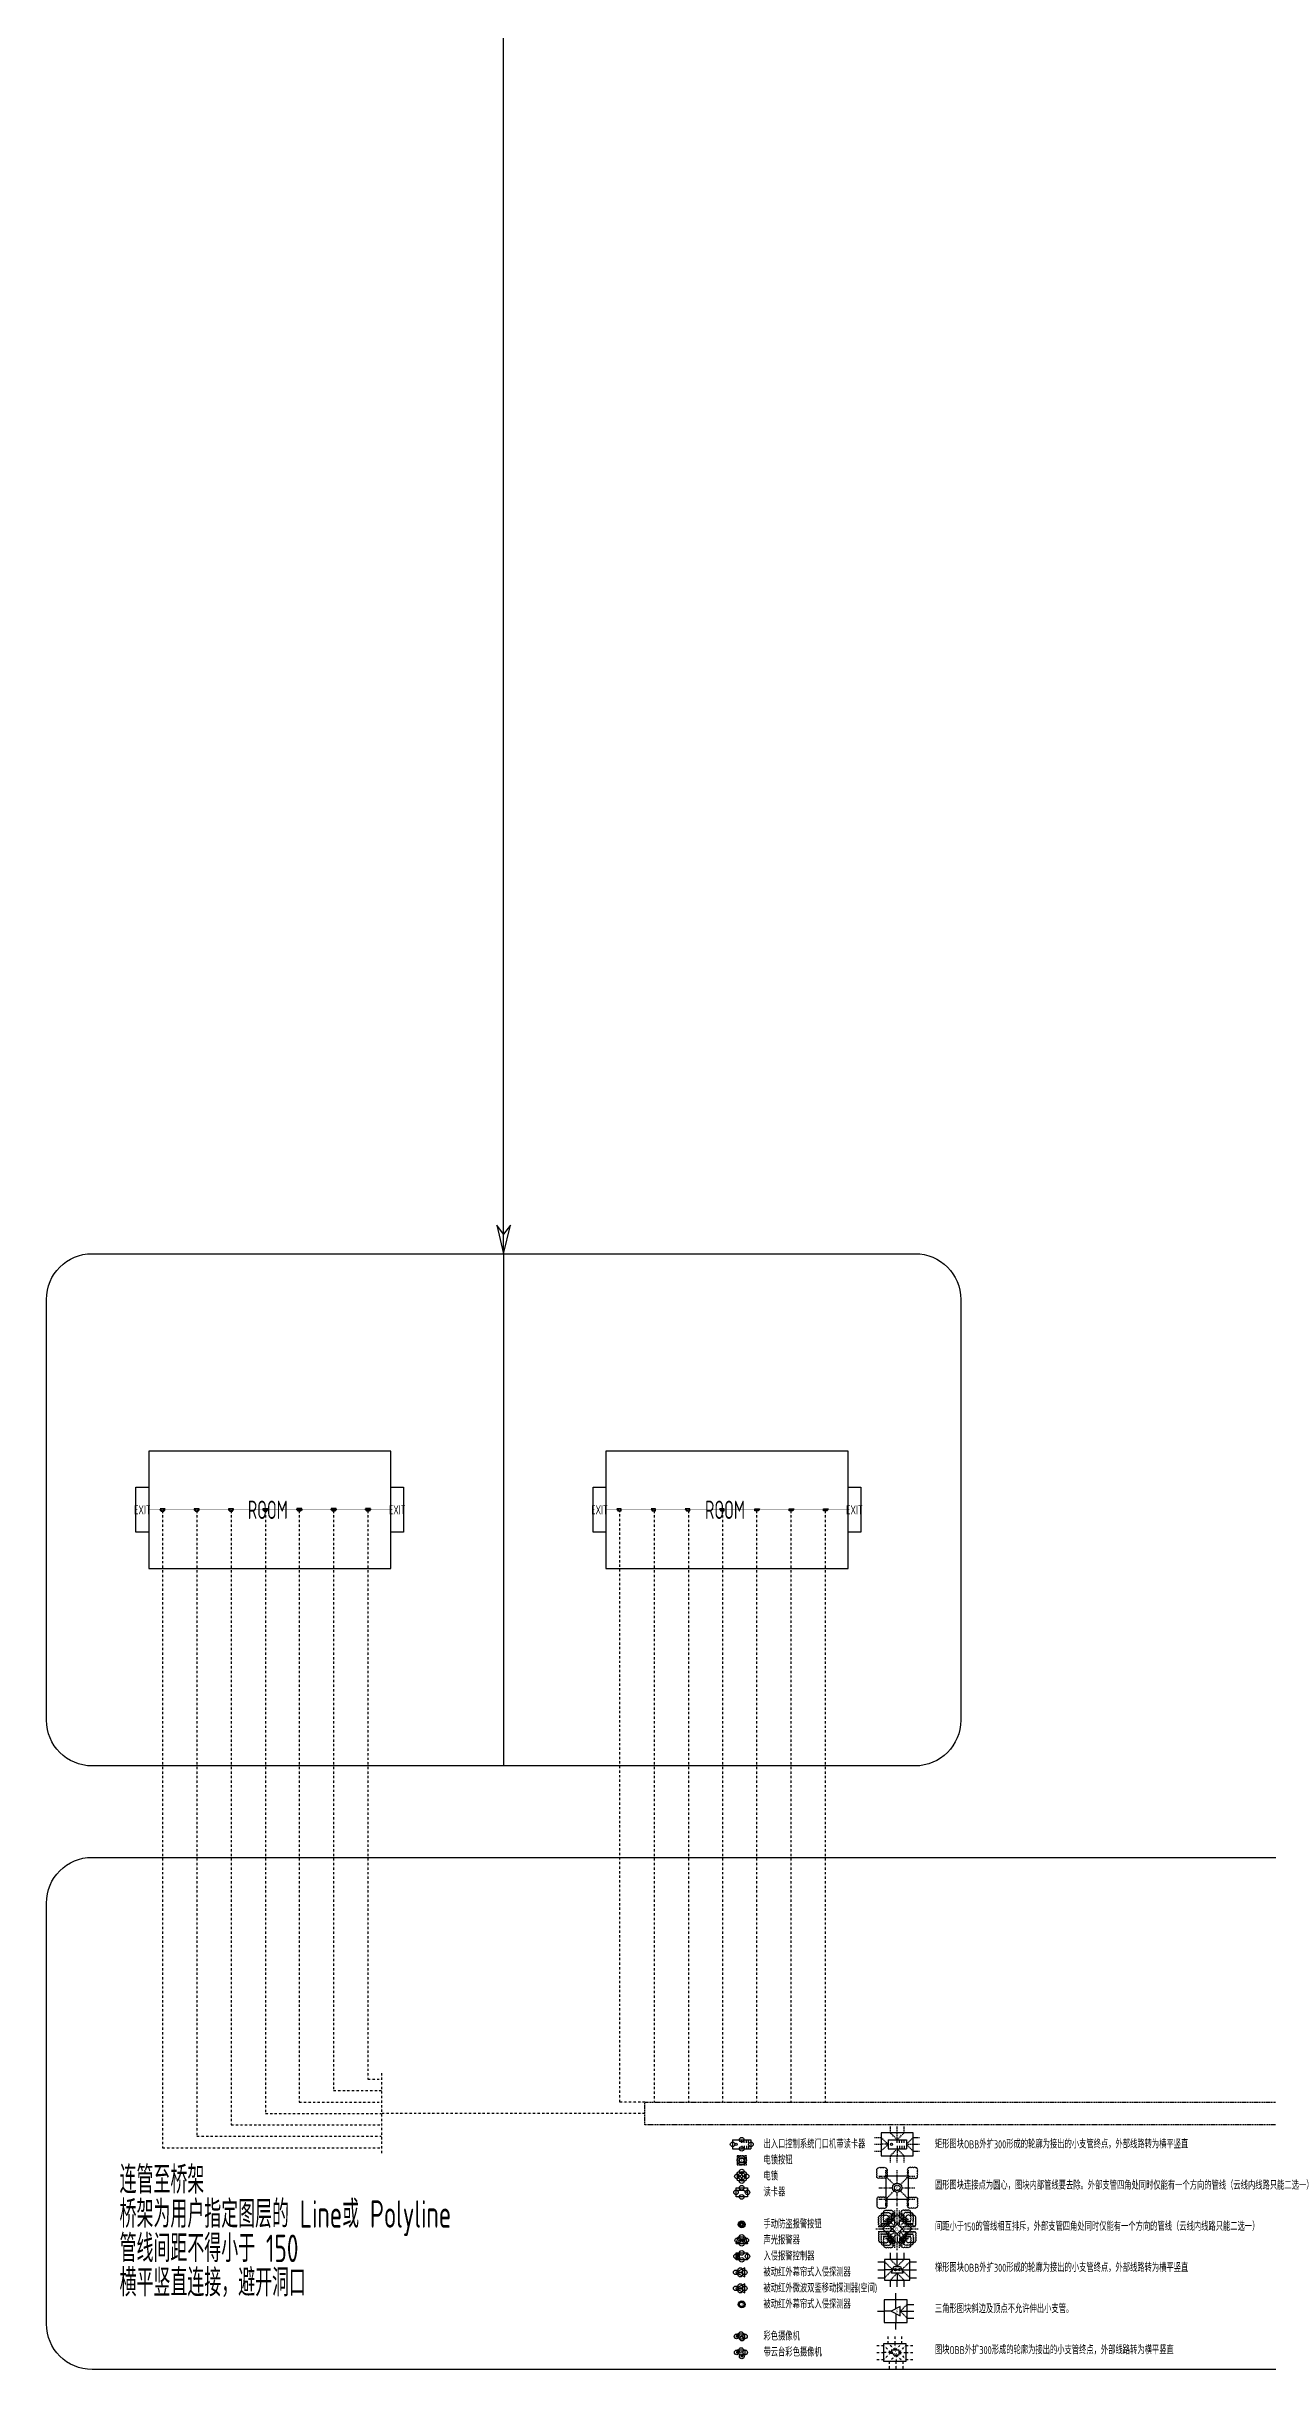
# Model space of a CAD drawing. Header units: millimetres. Extents: x -716506 to 4754388, y -184455 to 3397362.
# Drawn here: x 1524644 to 1791742, y 1534535 to 2042535 of the extents above; entities that cross this region are included whole.
import ezdxf
from ezdxf.enums import TextEntityAlignment as Align

# ---------------------------------------------------------------- set-up
doc = ezdxf.new("R2010")
doc.units = ezdxf.units.MM
doc.header["$LTSCALE"] = 1000
doc.header["$MEASUREMENT"] = 0
for name, pattern in [('DASHDOT', [1, 0.5, -0.25, 0, -0.25]), ('HIDDEN', [0.375, 0.25, -0.125]), ('HIDDEN2', [0.1875, 0.125, -0.0625])]:
    doc.linetypes.add(name, pattern=pattern)
for name, color, linetype in [('AI-中心线', 132, 'HIDDEN'), ('E-ACS-DEVC', 3, 'Continuous'), ('E-ACS-WIRE', 4, 'HIDDEN'), ('E-IAS-DEVC', 3, 'Continuous'), ('E-IAS-WIRE', 4, 'HIDDEN2'), ('E-TELE-CMTBS', 3, 'HIDDEN'), ('E-UNIV-DIAG', 2, 'Continuous'), ('E-UNIV-EL', 140, 'Continuous'), ('E-UNIV-NOTE', 6, 'Continuous'), ('E-VSCS-DEVC', 3, 'Continuous'), ('E-VSCS-WIRE', 4, 'DASHDOT'), ('房间框线', 30, 'Continuous'), ('门窗框线', 114, 'Continuous')]:
    doc.layers.add(name, color=color, linetype=linetype)
doc.styles.add('TH-STYLE3', font='tssdeng.shx', dxfattribs={"width": 0.65, "bigfont": 'tssdchn.shx'})

# ---------------------------------------------------------------- blocks, each defined once
blk = doc.blocks.new('E-BACS01')
for p, q in [((-4, 2), (-4, -2)), ((-4, 2), (4, 2)), ((4, 2), (4, -2)), ((-4, -2), (4, -2))]:
    blk.add_line(p, q)
at = {"layer": 'E-UNIV-EL'}
for p, q in [((0, 1), (0, 2)), ((0, 0.7), (0, 2)), ((1, 0.7), (1, 2)), ((2, 0.7), (2, 2)), ((3, 0.7), (3, 2)), ((0, -0.7), (0, -2)), ((0, -1), (0, -2)), ((1, -0.7), (1, -2)), ((2, -0.7), (2, -2)), ((3, -0.7), (3, -2))]:
    blk.add_line(p, q, dxfattribs=at)
blk.add_circle((-2.5, 0), 0.5, dxfattribs=at)
blk = doc.blocks.new('E-BIAS200')
blk.add_circle((0, 0), 1.5)
at = {"layer": 'E-UNIV-EL'}
blk.add_circle((0, 0), 0.5, dxfattribs=at)
blk = doc.blocks.new('E-BVSCS110')
blk.add_lwpolyline([(-1.3, -0.4), (-2.2, -0.4), (-2.2, 0.4), (-1.7, 0.4)])
blk.add_lwpolyline([(1.5, 1), (-2, 1), (-1, -1), (1.5, -1)], close=True)
at = {"layer": 'E-UNIV-EL', "const_width": 0.2}
for points in [[(-0.1, 0.4, 1), (0.1, 0.4, 1)], [(-0.5, -0.4, 1), (-0.3, -0.4, 1)], [(0.3, -0.4, 1), (0.5, -0.4, 1)]]:
    blk.add_lwpolyline(points, format="xyb", close=True, dxfattribs=at)
blk = doc.blocks.new('E-BVSCS210')
blk.add_line((-2.7, 1.3), (2.8, 1.3))
blk.add_arc((0, 1), 2.76, 175.0209, 4.9791)
blk = doc.blocks.new('E-BVSCS200')
blk.add_lwpolyline([(1.8, -1.2), (1.8, 1.2), (-3.2, 1.2), (-2, -1.2)], close=True)
blk = doc.blocks.new('E-BACS51')
blk.add_circle((0, 0), 2)
at = {"layer": 'E-UNIV-EL'}
blk.add_circle((0, 0), 1.25, dxfattribs=at)
at = {"layer": 'E-UNIV-EL', "style": 'TH-STYLE3', "width": 0.7}
blk.add_attdef('F', text='', height=1.3, dxfattribs=at).set_placement((0, 0), align=Align.MIDDLE)
blk = doc.blocks.new('E-BACS41')
blk.add_lwpolyline([(-2.5, 2), (2.5, 2), (2.5, -2), (-2.5, -2)], close=True)
at = {"layer": 'E-UNIV-EL'}
for p, q in [((-2.5, 1), (0.8, 1)), ((0.8, 1), (2.5, 0))]:
    blk.add_line(p, q, dxfattribs=at)
blk = doc.blocks.new('E-BACS21')
blk.add_lwpolyline([(0, -2.1), (-2.1, 0), (0, 2.1), (2.1, 0)], close=True)
at = {"layer": 'E-UNIV-EL', "style": 'TH-STYLE3', "width": 0.7}
blk.add_attdef('F', text='', height=1.3, dxfattribs=at).set_placement((0, 0), align=Align.MIDDLE)
blk = doc.blocks.new('E-BIAS020')
blk.add_lwpolyline([(-2.5, -1.5), (-1.5, 1.5), (1.5, 1.5), (2.5, -1.5)], close=True)
at = {"layer": 'E-UNIV-EL'}
for p, q in [((-1.1, 0.4), (-0.4, -0.4)), ((-0.4, 0.4), (-1.1, -0.4)), ((0.2, 0.2), (0.2, -0.2)), ((0.2, 0.2), (0.6, 0.2)), ((1.2, 0.5), (0.6, 0.2)), ((0.6, 0.2), (0.6, -0.2)), ((1.2, 0.5), (1.2, -0.5)), ((0.6, -0.2), (0.2, -0.2)), ((1.2, -0.5), (0.6, -0.2))]:
    blk.add_line(p, q, dxfattribs=at)
blk.add_circle((-0.8, 0), 0.5, dxfattribs=at)
blk = doc.blocks.new('E-BIAS010')
blk.add_lwpolyline([(-2.5, -1.5), (-2.5, 1.5), (2.5, 1.5), (2.5, -1.5)], close=True)
at = {"layer": 'E-UNIV-EL'}
for p, q in [((-2, 1), (-1, 1)), ((-2, -1), (-2, 1)), ((-1, -1), (-1, 1)), ((-2, -1), (-1, -1))]:
    blk.add_line(p, q, dxfattribs=at)
blk = doc.blocks.new('E-BIAS111')
blk.add_circle((0, 0), 1.5)
at = {"layer": 'E-UNIV-EL', "style": 'TH-STYLE3', "width": 0.6}
blk.add_attdef('F', text='', height=1.3, dxfattribs=at).set_placement((0, 0), align=Align.MIDDLE)
blk = doc.blocks.new('E-BIAS110')
blk.add_lwpolyline([(1.3, -2), (1.3, 2), (-2.7, 0)], close=True)
at = {"layer": 'E-UNIV-EL', "style": 'TH-STYLE3', "width": 0.5}
blk.add_attdef('F', text='', height=1.3, dxfattribs=at).set_placement((0, 0), align=Align.MIDDLE)
blk = doc.blocks.new('E-BIAS120')
blk.add_lwpolyline([(1.3, -2), (1.3, 2), (-2.7, 0)], close=True)
at = {"layer": 'E-UNIV-EL', "style": 'TH-STYLE3', "width": 0.5}
blk.add_attdef('F', text='', height=1.3, dxfattribs=at).set_placement((0, 0), align=Align.MIDDLE)
blk = doc.blocks.new('E-BVSCS111')
blk.add_lwpolyline([(-1.3, -0.4), (-2.2, -0.4), (-2.2, 0.4), (-1.7, 0.4)])
for points in [[(1.5, 1), (-2, 1), (-1, -1), (1.5, -1)], [(-0.4, -1.8), (0.4, -1.8), (0, -1)]]:
    blk.add_lwpolyline(points, close=True)
at = {"layer": 'E-UNIV-EL', "const_width": 0.2}
for points in [[(-0.1, 0.4, 1), (0.1, 0.4, 1)], [(-0.5, -0.4, 1), (-0.3, -0.4, 1)], [(0.3, -0.4, 1), (0.5, -0.4, 1)]]:
    blk.add_lwpolyline(points, format="xyb", close=True, dxfattribs=at)

msp = doc.modelspace()

# ---------------------------------------------------------------- linework, layer by layer
at = {"layer": 'AI-中心线', "const_width": 50, "elevation": 0}
for points in [[(1547004.31, 1722534.52), (1599980.07, 1722534.52)], [(1647004.31, 1722534.52), (1699980.07, 1722534.52)]]:
    msp.add_lwpolyline(points, dxfattribs=at)
at = {"layer": 'E-ACS-WIRE'}
for points in [[(1705733.35, 1585284.52), (1707233.35, 1585284.52)], [(1708733.35, 1583784.52), (1707233.35, 1585284.52)], [(1709233.35, 1586284.52), (1709233.35, 1587784.52)], [(1710733.35, 1584784.52), (1709233.35, 1586284.52)], [(1710733.35, 1586284.52), (1710733.35, 1587784.52)], [(1710733.35, 1584784.52), (1710733.35, 1586284.52)], [(1710733.35, 1584784.52), (1712233.35, 1586284.52)], [(1712233.35, 1586284.52), (1712233.35, 1587784.52)], [(1712733.35, 1583784.52), (1714233.35, 1585284.52)], [(1714233.35, 1585284.52), (1715733.35, 1585284.52)], [(1705733.35, 1583784.52), (1707233.35, 1583784.52)], [(1705733.35, 1582284.52), (1707233.35, 1582284.52)], [(1708733.35, 1583784.52), (1707233.35, 1583784.52)], [(1708733.35, 1583784.52), (1707233.35, 1582284.52)], [(1710733.35, 1582784.52), (1709233.35, 1581284.52)], [(1709233.35, 1579784.52), (1709233.35, 1581284.52)], [(1710733.35, 1582784.52), (1710733.35, 1581284.52)], [(1710733.35, 1582784.52), (1712233.35, 1581284.52)], [(1710733.35, 1579784.52), (1710733.35, 1581284.52)], [(1712233.35, 1579784.52), (1712233.35, 1581284.52)], [(1712733.35, 1583784.52), (1714233.35, 1583784.52)], [(1712733.35, 1583784.52), (1714233.35, 1582284.52)], [(1714233.35, 1583784.52), (1715733.35, 1583784.52)], [(1714233.35, 1582284.52), (1715733.35, 1582284.52)], [(1706733.35, 1576784.52), (1708233.35, 1576784.52)], [(1708233.35, 1576784.52), (1708233.35, 1578284.52)], [(1708233.35, 1576784.52), (1710026.25, 1574991.63)], [(1710733.35, 1576784.52), (1710733.35, 1578284.52)], [(1710733.35, 1575284.52), (1710733.35, 1576784.52)], [(1711440.46, 1574991.63), (1713233.35, 1576784.52)], [(1713233.35, 1576784.52), (1713233.35, 1578284.52)], [(1713233.35, 1576784.52), (1714733.35, 1576784.52)], [(1706733.35, 1574284.52), (1708233.35, 1574284.52)], [(1706733.35, 1571784.52), (1708233.35, 1571784.52)], [(1708233.35, 1574284.52), (1709733.35, 1574284.52)], [(1708233.35, 1571784.52), (1710026.25, 1573577.42)], [(1708233.35, 1570284.52), (1708233.35, 1571784.52)], [(1710733.35, 1571784.52), (1710733.35, 1573284.52)], [(1710733.35, 1570284.52), (1710733.35, 1571784.52)], [(1710733.35, 1568466.5), (1710733.35, 1569966.5)], [(1711440.46, 1573577.42), (1713233.35, 1571784.52)], [(1711733.35, 1574284.52), (1713233.35, 1574284.52)], [(1713233.35, 1574284.52), (1714733.35, 1574284.52)], [(1713233.35, 1571784.52), (1714733.35, 1571784.52)], [(1713233.35, 1570284.52), (1713233.35, 1571784.52)], [(1706051.37, 1565284.52), (1707551.37, 1565284.52)], [(1706581.7, 1565814.85), (1708081.7, 1565814.85)], [(1706581.7, 1564754.19), (1708081.7, 1564754.19)], [(1707112.03, 1566345.18), (1708612.03, 1566345.18)], [(1709672.69, 1565284.52), (1707551.37, 1565284.52)], [(1707642.36, 1566875.51), (1709142.36, 1566875.51)], [(1710203.02, 1565814.85), (1708081.7, 1565814.85)], [(1710203.02, 1564754.19), (1708081.7, 1564754.19)], [(1708172.69, 1567405.84), (1709672.69, 1567405.84)], [(1708612.03, 1566345.18), (1708612.03, 1567845.18)], [(1709672.69, 1565284.52), (1708612.03, 1566345.18)], [(1709672.69, 1565284.52), (1708612.03, 1564223.86)], [(1709142.36, 1566875.51), (1709142.36, 1568375.51)], [(1710203.02, 1565814.85), (1709142.36, 1566875.51)], [(1710203.02, 1564754.19), (1709142.36, 1563693.53)], [(1709672.69, 1567405.84), (1709672.69, 1568905.84)], [(1710733.35, 1566345.18), (1709672.69, 1567405.84)], [(1710203.02, 1567936.17), (1710203.02, 1569436.17)], [(1710203.02, 1565814.85), (1710203.02, 1567936.17)], [(1710203.02, 1564754.19), (1710203.02, 1562632.87)], [(1710733.35, 1566345.18), (1710733.35, 1568466.5)], [(1710733.35, 1566345.18), (1711794.01, 1567405.84)], [(1711263.68, 1567936.17), (1711263.68, 1569436.17)], [(1711263.68, 1565814.85), (1711263.68, 1567936.17)], [(1711263.68, 1565814.85), (1712324.34, 1566875.51)], [(1711263.68, 1565814.85), (1713385, 1565814.85)], [(1711263.68, 1564754.19), (1713385, 1564754.19)], [(1711263.68, 1564754.19), (1712324.34, 1563693.53)], [(1711263.68, 1564754.19), (1711263.68, 1562632.87)], [(1711794.01, 1567405.84), (1711794.01, 1568905.84)], [(1711794.01, 1567405.84), (1713294.01, 1567405.84)], [(1711794.01, 1565284.52), (1712854.67, 1566345.18)], [(1711794.01, 1565284.52), (1712854.67, 1564223.86)], [(1711794.01, 1565284.52), (1713915.33, 1565284.52)], [(1712324.34, 1566875.51), (1712324.34, 1568375.51)], [(1712324.34, 1566875.51), (1713824.34, 1566875.51)], [(1712854.67, 1566345.18), (1712854.67, 1567845.18)], [(1712854.67, 1566345.18), (1714354.67, 1566345.18)], [(1713385, 1565814.85), (1714885, 1565814.85)], [(1713385, 1564754.19), (1714885, 1564754.19)], [(1713915.33, 1565284.52), (1715415.33, 1565284.52)], [(1707112.03, 1564223.86), (1708612.03, 1564223.86)], [(1707642.36, 1563693.53), (1709142.36, 1563693.53)], [(1708172.69, 1563163.2), (1709672.69, 1563163.2)], [(1708612.03, 1562723.86), (1708612.03, 1564223.86)], [(1709142.36, 1562193.53), (1709142.36, 1563693.53)], [(1710733.35, 1564223.86), (1709672.69, 1563163.2)], [(1709672.69, 1561663.2), (1709672.69, 1563163.2)], [(1710203.02, 1561132.87), (1710203.02, 1562632.87)], [(1710733.35, 1564223.86), (1711794.01, 1563163.2)], [(1710733.35, 1564223.86), (1710733.35, 1562102.54)], [(1710733.35, 1560602.54), (1710733.35, 1562102.54)], [(1711263.68, 1561132.87), (1711263.68, 1562632.87)], [(1711794.01, 1563163.2), (1713294.01, 1563163.2)], [(1711794.01, 1561663.2), (1711794.01, 1563163.2)], [(1712324.34, 1563693.53), (1713824.34, 1563693.53)], [(1712324.34, 1562193.53), (1712324.34, 1563693.53)], [(1712854.67, 1564223.86), (1714354.67, 1564223.86)], [(1712854.67, 1562723.86), (1712854.67, 1564223.86)]]:
    msp.add_lwpolyline(points, dxfattribs=at)
msp.add_lwpolyline([(1675733.35, 1579284.52), (1677733.35, 1579284.52), (1677733.35, 1581284.52), (1675733.35, 1581284.52)], close=True, dxfattribs=at)
at = {"layer": 'E-IAS-WIRE'}
for points in [[(1709233.35, 1558597.02), (1709233.35, 1560097.02)], [(1710733.35, 1558597.02), (1710733.35, 1560097.02)], [(1712233.35, 1558597.02), (1712233.35, 1560097.02)], [(1706483.35, 1558097.02), (1707983.35, 1558097.02)], [(1706483.35, 1556347.02), (1707983.35, 1556347.02)], [(1706483.35, 1554597.02), (1707983.35, 1554597.02)], [(1709733.35, 1556347.02), (1707983.35, 1558097.02)], [(1709733.35, 1556347.02), (1707983.35, 1556347.02)], [(1709733.35, 1556347.02), (1707983.35, 1554597.02)], [(1710733.35, 1557097.02), (1709233.35, 1558597.02)], [(1710733.35, 1555597.02), (1709233.35, 1554097.02)], [(1710733.35, 1557097.02), (1710733.35, 1558597.02)], [(1710733.35, 1557097.02), (1712233.35, 1558597.02)], [(1710733.35, 1555597.02), (1712233.35, 1554097.02)], [(1710733.35, 1555597.02), (1710733.35, 1554097.02)], [(1711733.35, 1556347.02), (1713483.35, 1558097.02)], [(1711733.35, 1556347.02), (1713483.35, 1554597.02)], [(1711733.35, 1556347.02), (1713483.35, 1556347.02)], [(1713483.35, 1558097.02), (1714983.35, 1558097.02)], [(1713483.35, 1556347.02), (1714983.35, 1556347.02)], [(1713483.35, 1554597.02), (1714983.35, 1554597.02)], [(1709233.35, 1552597.02), (1709233.35, 1554097.02)], [(1710400.02, 1549784.52), (1710400.02, 1551284.52)], [(1710400.02, 1547784.52), (1710400.02, 1549784.52)], [(1710733.35, 1552597.02), (1710733.35, 1554097.02)], [(1712233.35, 1552597.02), (1712233.35, 1554097.02)], [(1706400.02, 1547284.52), (1707900.02, 1547284.52)], [(1709400.02, 1547284.52), (1707900.02, 1547284.52)], [(1710400.02, 1546784.52), (1710400.02, 1544784.52)], [(1710400.02, 1543284.52), (1710400.02, 1544784.52)], [(1711400.02, 1547284.52), (1712900.02, 1548784.52)], [(1711400.02, 1547284.52), (1712900.02, 1545784.52)], [(1711400.02, 1547284.52), (1712900.02, 1547284.52)], [(1712900.02, 1548784.52), (1714400.02, 1548784.52)], [(1712900.02, 1547284.52), (1714400.02, 1547284.52)], [(1712900.02, 1545784.52), (1714400.02, 1545784.52)]]:
    msp.add_lwpolyline(points, dxfattribs=at)
at = {"layer": 'E-TELE-CMTBS', "elevation": 0}
msp.add_lwpolyline([(2562144.22, 1588034.52), (1655554.31, 1588034.52), (1655554.31, 1593034.52), (2562144.22, 1593034.52), (2562144.22, 1588034.52)], dxfattribs=at)
at = {"layer": 'E-UNIV-DIAG', "elevation": 0}
for points in [[(1624644.22, 1778534.52), (1624644.22, 2062526.27)], [(1624644.22, 1778534.52), (1626144.22, 1784810.77), (1624644.22, 1782810.77), (1623144.22, 1784810.77), (1624644.22, 1778534.52)], [(1624644.22, 1778534.52), (1624644.22, 1666534.52)]]:
    msp.add_lwpolyline(points, dxfattribs=at)
for points in [[(1714644.22, 1666534.52), (1534644.22, 1666534.52, -0.414213562), (1524644.22, 1676534.52), (1524644.22, 1768534.52, -0.414213562), (1534644.22, 1778534.52), (1714644.22, 1778534.52, -0.414213562), (1724644.22, 1768534.52), (1724644.22, 1676534.52, -0.414213562)], [(2532144.22, 1534534.52), (1534644.22, 1534534.52, -0.414213562), (1524644.22, 1544534.52), (1524644.22, 1636534.52, -0.414213562), (1534644.22, 1646534.52), (2532144.22, 1646534.52, -0.414213562), (2542144.22, 1636534.52), (2542144.22, 1544534.52, -0.414213562)]]:
    msp.add_lwpolyline(points, format="xyb", close=True, dxfattribs=at)
at = {"layer": 'E-UNIV-NOTE'}
for points in [[(1714233.35, 1586284.52), (1707233.35, 1586284.52), (1707233.35, 1581284.52), (1714233.35, 1581284.52)], [(1708233.35, 1571784.52), (1713233.35, 1571784.52), (1713233.35, 1576784.52), (1708233.35, 1576784.52)], [(1710733.35, 1568466.5), (1713915.33, 1565284.52), (1710733.35, 1562102.54), (1707551.37, 1565284.52)], [(1707983.35, 1554097.02), (1713483.35, 1554097.02), (1713483.35, 1558597.02), (1707983.35, 1558597.02)], [(1712900.02, 1549784.52), (1707900.02, 1549784.52), (1707900.02, 1544784.52), (1712900.02, 1544784.52)], [(1712656.96, 1536256.74), (1707806.96, 1536256.74), (1707806.96, 1540256.74), (1712656.96, 1540256.74)]]:
    msp.add_lwpolyline(points, close=True, dxfattribs=at)
for points in [[(1708409.49, 1576460.21, -0.52056705), (1707909.49, 1576460.21, -0.52056705), (1707409.49, 1576460.21, -0.52056705), (1706909.49, 1576460.21, -0.52056705), (1706409.49, 1576460.21, -0.52056705), (1706380.05, 1576930.77, -0.52056705), (1706380.05, 1577430.77, -0.52056705), (1706380.05, 1577930.77, -0.52056705), (1706380.05, 1578430.77, -0.52056705), (1706657.98, 1578652.85, -0.52056705), (1707157.98, 1578652.85, -0.52056705), (1707657.98, 1578652.85, -0.52056705), (1708157.98, 1578652.85, -0.52056705), (1708409.49, 1578404.36, -0.52056705), (1708409.49, 1577904.36, -0.52056705), (1708409.49, 1577404.36, -0.52056705), (1708409.49, 1576904.36, -0.52056705)], [(1713057.22, 1576460.21, 0.52056705), (1713557.22, 1576460.21, 0.52056705), (1714057.22, 1576460.21, 0.52056705), (1714557.22, 1576460.21, 0.52056705), (1715057.22, 1576460.21, 0.52056705), (1715086.65, 1576930.77, 0.52056705), (1715086.65, 1577430.77, 0.52056705), (1715086.65, 1577930.77, 0.52056705), (1715086.65, 1578430.77, 0.52056705), (1714808.73, 1578652.85, 0.52056705), (1714308.73, 1578652.85, 0.52056705), (1713808.73, 1578652.85, 0.52056705), (1713308.73, 1578652.85, 0.52056705), (1713057.22, 1578404.36, 0.52056705), (1713057.22, 1577904.36, 0.52056705), (1713057.22, 1577404.36, 0.52056705), (1713057.22, 1576904.36, 0.52056705)], [(1708409.49, 1572108.83, 0.52056705), (1707909.49, 1572108.83, 0.52056705), (1707409.49, 1572108.83, 0.52056705), (1706909.49, 1572108.83, 0.52056705), (1706409.49, 1572108.83, 0.52056705), (1706380.05, 1571638.27, 0.52056705), (1706380.05, 1571138.27, 0.52056705), (1706380.05, 1570638.27, 0.52056705), (1706380.05, 1570138.27, 0.52056705), (1706657.98, 1569916.2, 0.52056705), (1707157.98, 1569916.2, 0.52056705), (1707657.98, 1569916.2, 0.52056705), (1708157.98, 1569916.2, 0.52056705), (1708409.49, 1570164.68, 0.52056705), (1708409.49, 1570664.68, 0.52056705), (1708409.49, 1571164.68, 0.52056705), (1708409.49, 1571664.68, 0.52056705)], [(1713057.22, 1572108.83, -0.52056705), (1713557.22, 1572108.83, -0.52056705), (1714057.22, 1572108.83, -0.52056705), (1714557.22, 1572108.83, -0.52056705), (1715057.22, 1572108.83, -0.52056705), (1715086.65, 1571638.27, -0.52056705), (1715086.65, 1571138.27, -0.52056705), (1715086.65, 1570638.27, -0.52056705), (1715086.65, 1570138.27, -0.52056705), (1714808.73, 1569916.2, -0.52056705), (1714308.73, 1569916.2, -0.52056705), (1713808.73, 1569916.2, -0.52056705), (1713308.73, 1569916.2, -0.52056705), (1713057.22, 1570164.68, -0.52056705), (1713057.22, 1570664.68, -0.52056705), (1713057.22, 1571164.68, -0.52056705), (1713057.22, 1571664.68, -0.52056705)], [(1708788.17, 1566020.87, -0.52056705), (1708288.17, 1566020.87, -0.52056705), (1707788.17, 1566020.87, -0.52056705), (1707288.17, 1566020.87, -0.52056705), (1706788.17, 1566020.87, -0.52056705), (1706758.73, 1566491.43, -0.52056705), (1706758.73, 1566991.43, -0.52056705), (1706758.73, 1567491.43, -0.52056705), (1706758.73, 1567991.43, -0.52056705), (1707036.65, 1568213.51, -0.52056705), (1707536.65, 1568213.51, -0.52056705), (1708036.65, 1568213.51, -0.52056705), (1708536.65, 1568213.51, -0.52056705), (1708788.17, 1567965.02, -0.52056705), (1708788.17, 1567465.02, -0.52056705), (1708788.17, 1566965.02, -0.52056705), (1708788.17, 1566465.02, -0.52056705)], [(1708788.17, 1564548.17, 0.52056705), (1708288.17, 1564548.17, 0.52056705), (1707788.17, 1564548.17, 0.52056705), (1707288.17, 1564548.17, 0.52056705), (1706788.17, 1564548.17, 0.52056705), (1706758.73, 1564077.61, 0.52056705), (1706758.73, 1563577.61, 0.52056705), (1706758.73, 1563077.61, 0.52056705), (1706758.73, 1562577.61, 0.52056705), (1707036.65, 1562355.54, 0.52056705), (1707536.65, 1562355.54, 0.52056705), (1708036.65, 1562355.54, 0.52056705), (1708536.65, 1562355.54, 0.52056705), (1708788.17, 1562604.02, 0.52056705), (1708788.17, 1563104.02, 0.52056705), (1708788.17, 1563604.02, 0.52056705), (1708788.17, 1564104.02, 0.52056705)], [(1709318.5, 1566551.2, -0.52056705), (1708818.5, 1566551.2, -0.52056705), (1708318.5, 1566551.2, -0.52056705), (1707818.5, 1566551.2, -0.52056705), (1707318.5, 1566551.2, -0.52056705), (1707289.06, 1567021.76, -0.52056705), (1707289.06, 1567521.76, -0.52056705), (1707289.06, 1568021.76, -0.52056705), (1707289.06, 1568521.76, -0.52056705), (1707566.98, 1568743.84, -0.52056705), (1708066.98, 1568743.84, -0.52056705), (1708566.98, 1568743.84, -0.52056705), (1709066.98, 1568743.84, -0.52056705), (1709318.5, 1568495.35, -0.52056705), (1709318.5, 1567995.35, -0.52056705), (1709318.5, 1567495.35, -0.52056705), (1709318.5, 1566995.35, -0.52056705)], [(1709848.83, 1567081.53, -0.52056705), (1709348.83, 1567081.53, -0.52056705), (1708848.83, 1567081.53, -0.52056705), (1708348.83, 1567081.53, -0.52056705), (1707848.83, 1567081.53, -0.52056705), (1707819.39, 1567552.09, -0.52056705), (1707819.39, 1568052.09, -0.52056705), (1707819.39, 1568552.09, -0.52056705), (1707819.39, 1569052.09, -0.52056705), (1708097.31, 1569274.17, -0.52056705), (1708597.31, 1569274.17, -0.52056705), (1709097.31, 1569274.17, -0.52056705), (1709597.31, 1569274.17, -0.52056705), (1709848.83, 1569025.68, -0.52056705), (1709848.83, 1568525.68, -0.52056705), (1709848.83, 1568025.68, -0.52056705), (1709848.83, 1567525.68, -0.52056705)], [(1711617.88, 1567081.53, 0.52056705), (1712117.88, 1567081.53, 0.52056705), (1712617.88, 1567081.53, 0.52056705), (1713117.88, 1567081.53, 0.52056705), (1713617.88, 1567081.53, 0.52056705), (1713647.31, 1567552.09, 0.52056705), (1713647.31, 1568052.09, 0.52056705), (1713647.31, 1568552.09, 0.52056705), (1713647.31, 1569052.09, 0.52056705), (1713369.39, 1569274.17, 0.52056705), (1712869.39, 1569274.17, 0.52056705), (1712369.39, 1569274.17, 0.52056705), (1711869.39, 1569274.17, 0.52056705), (1711617.88, 1569025.68, 0.52056705), (1711617.88, 1568525.68, 0.52056705), (1711617.88, 1568025.68, 0.52056705), (1711617.88, 1567525.68, 0.52056705)], [(1712148.21, 1566551.2, 0.52056705), (1712648.21, 1566551.2, 0.52056705), (1713148.21, 1566551.2, 0.52056705), (1713648.21, 1566551.2, 0.52056705), (1714148.21, 1566551.2, 0.52056705), (1714177.64, 1567021.76, 0.52056705), (1714177.64, 1567521.76, 0.52056705), (1714177.64, 1568021.76, 0.52056705), (1714177.64, 1568521.76, 0.52056705), (1713899.72, 1568743.84, 0.52056705), (1713399.72, 1568743.84, 0.52056705), (1712899.72, 1568743.84, 0.52056705), (1712399.72, 1568743.84, 0.52056705), (1712148.21, 1568495.35, 0.52056705), (1712148.21, 1567995.35, 0.52056705), (1712148.21, 1567495.35, 0.52056705), (1712148.21, 1566995.35, 0.52056705)], [(1712678.54, 1566020.87, 0.52056705), (1713178.54, 1566020.87, 0.52056705), (1713678.54, 1566020.87, 0.52056705), (1714178.54, 1566020.87, 0.52056705), (1714678.54, 1566020.87, 0.52056705), (1714707.97, 1566491.43, 0.52056705), (1714707.97, 1566991.43, 0.52056705), (1714707.97, 1567491.43, 0.52056705), (1714707.97, 1567991.43, 0.52056705), (1714430.05, 1568213.51, 0.52056705), (1713930.05, 1568213.51, 0.52056705), (1713430.05, 1568213.51, 0.52056705), (1712930.05, 1568213.51, 0.52056705), (1712678.54, 1567965.02, 0.52056705), (1712678.54, 1567465.02, 0.52056705), (1712678.54, 1566965.02, 0.52056705), (1712678.54, 1566465.02, 0.52056705)], [(1712678.54, 1564548.17, -0.52056705), (1713178.54, 1564548.17, -0.52056705), (1713678.54, 1564548.17, -0.52056705), (1714178.54, 1564548.17, -0.52056705), (1714678.54, 1564548.17, -0.52056705), (1714707.97, 1564077.61, -0.52056705), (1714707.97, 1563577.61, -0.52056705), (1714707.97, 1563077.61, -0.52056705), (1714707.97, 1562577.61, -0.52056705), (1714430.05, 1562355.54, -0.52056705), (1713930.05, 1562355.54, -0.52056705), (1713430.05, 1562355.54, -0.52056705), (1712930.05, 1562355.54, -0.52056705), (1712678.54, 1562604.02, -0.52056705), (1712678.54, 1563104.02, -0.52056705), (1712678.54, 1563604.02, -0.52056705), (1712678.54, 1564104.02, -0.52056705)], [(1709318.5, 1564017.84, 0.52056705), (1708818.5, 1564017.84, 0.52056705), (1708318.5, 1564017.84, 0.52056705), (1707818.5, 1564017.84, 0.52056705), (1707318.5, 1564017.84, 0.52056705), (1707289.06, 1563547.28, 0.52056705), (1707289.06, 1563047.28, 0.52056705), (1707289.06, 1562547.28, 0.52056705), (1707289.06, 1562047.28, 0.52056705), (1707566.98, 1561825.21, 0.52056705), (1708066.98, 1561825.21, 0.52056705), (1708566.98, 1561825.21, 0.52056705), (1709066.98, 1561825.21, 0.52056705), (1709318.5, 1562073.69, 0.52056705), (1709318.5, 1562573.69, 0.52056705), (1709318.5, 1563073.69, 0.52056705), (1709318.5, 1563573.69, 0.52056705)], [(1709848.83, 1563487.51, 0.52056705), (1709348.83, 1563487.51, 0.52056705), (1708848.83, 1563487.51, 0.52056705), (1708348.83, 1563487.51, 0.52056705), (1707848.83, 1563487.51, 0.52056705), (1707819.39, 1563016.95, 0.52056705), (1707819.39, 1562516.95, 0.52056705), (1707819.39, 1562016.95, 0.52056705), (1707819.39, 1561516.95, 0.52056705), (1708097.31, 1561294.88, 0.52056705), (1708597.31, 1561294.88, 0.52056705), (1709097.31, 1561294.88, 0.52056705), (1709597.31, 1561294.88, 0.52056705), (1709848.83, 1561543.36, 0.52056705), (1709848.83, 1562043.36, 0.52056705), (1709848.83, 1562543.36, 0.52056705), (1709848.83, 1563043.36, 0.52056705)], [(1711617.88, 1563487.51, -0.52056705), (1712117.88, 1563487.51, -0.52056705), (1712617.88, 1563487.51, -0.52056705), (1713117.88, 1563487.51, -0.52056705), (1713617.88, 1563487.51, -0.52056705), (1713647.31, 1563016.95, -0.52056705), (1713647.31, 1562516.95, -0.52056705), (1713647.31, 1562016.95, -0.52056705), (1713647.31, 1561516.95, -0.52056705), (1713369.39, 1561294.88, -0.52056705), (1712869.39, 1561294.88, -0.52056705), (1712369.39, 1561294.88, -0.52056705), (1711869.39, 1561294.88, -0.52056705), (1711617.88, 1561543.36, -0.52056705), (1711617.88, 1562043.36, -0.52056705), (1711617.88, 1562543.36, -0.52056705), (1711617.88, 1563043.36, -0.52056705)], [(1712148.21, 1564017.84, -0.52056705), (1712648.21, 1564017.84, -0.52056705), (1713148.21, 1564017.84, -0.52056705), (1713648.21, 1564017.84, -0.52056705), (1714148.21, 1564017.84, -0.52056705), (1714177.64, 1563547.28, -0.52056705), (1714177.64, 1563047.28, -0.52056705), (1714177.64, 1562547.28, -0.52056705), (1714177.64, 1562047.28, -0.52056705), (1713899.72, 1561825.21, -0.52056705), (1713399.72, 1561825.21, -0.52056705), (1712899.72, 1561825.21, -0.52056705), (1712399.72, 1561825.21, -0.52056705), (1712148.21, 1562073.69, -0.52056705), (1712148.21, 1562573.69, -0.52056705), (1712148.21, 1563073.69, -0.52056705), (1712148.21, 1563573.69, -0.52056705)]]:
    msp.add_lwpolyline(points, format="xyb", close=True, dxfattribs=at)
for centre in [(1676733.35, 1584784.52), (1674733.35, 1583784.52), (1676733.35, 1582784.52), (1676733.35, 1580284.52), (1678733.35, 1583784.52), (1675672.69, 1576784.52), (1676203.02, 1577314.85), (1676203.02, 1576254.19), (1676733.35, 1577845.18), (1676733.35, 1575723.86), (1677263.68, 1577314.85), (1677263.68, 1576254.19), (1677794.01, 1576784.52), (1675483.35, 1573284.52), (1676733.35, 1574284.52), (1676733.35, 1572284.52), (1677983.35, 1573284.52), (1676733.35, 1566284.52), (1675483.35, 1559284.52), (1675733.35, 1562784.52), (1676733.35, 1563534.52), (1676733.35, 1562034.52), (1676733.35, 1560034.52), (1677733.35, 1562784.52), (1677983.35, 1559284.52), (1675400.02, 1555784.52), (1676400.02, 1556284.52), (1676400.02, 1555284.52), (1676733.35, 1558534.52), (1677400.02, 1555784.52), (1675400.02, 1552284.52), (1676400.02, 1552784.52), (1676400.02, 1551784.52), (1677400.02, 1552284.52), (1676733.35, 1548784.52), (1675583.35, 1541784.52), (1676558.35, 1542284.52), (1676608.35, 1538784.52), (1676808.35, 1541284.52), (1677433.35, 1541784.52), (1675633.35, 1538284.52), (1676733.35, 1537384.52), (1677483.35, 1538284.52)]:
    msp.add_circle(centre, 500, dxfattribs=at)
at = {"layer": 'E-VSCS-WIRE', "elevation": 0}
for points in [[(1550054.31, 1722334.52), (1550054.31, 1583034.52), (1597954.31, 1583034.52)], [(1557554.31, 1722334.52), (1557554.31, 1585534.52), (1597954.31, 1585534.52)], [(1565054.31, 1722334.52), (1565054.31, 1588034.52), (1597954.31, 1588034.52)], [(1572554.31, 1722334.52), (1572554.31, 1590534.52), (1597954.31, 1590534.52)], [(1579954.31, 1722334.52), (1579954.31, 1593034.52), (1597954.31, 1593034.52)], [(1587454.31, 1722334.52), (1587454.31, 1595534.52), (1597954.31, 1595534.52)], [(1594954.31, 1722334.52), (1594954.31, 1598034.52), (1597954.31, 1598034.52)], [(1655554.31, 1593034.52), (1650054.31, 1593034.52), (1650054.31, 1722334.52)], [(1657554.31, 1722334.52), (1657554.31, 1593034.52)], [(1665054.31, 1722334.52), (1665054.31, 1593034.52)], [(1672554.31, 1722334.52), (1672554.31, 1593034.52)], [(1679954.31, 1722334.52), (1679954.31, 1593034.52)], [(1687454.31, 1722334.52), (1687454.31, 1593034.52)], [(1694954.31, 1722334.52), (1694954.31, 1593034.52)], [(1597954.31, 1599369.36), (1597954.31, 1581699.68)], [(1655554.31, 1590534.52), (1597954.31, 1590534.52)]]:
    msp.add_lwpolyline(points, dxfattribs=at)
at = {"layer": 'E-VSCS-WIRE'}
for points in [[(1706306.96, 1539756.74), (1707806.96, 1539756.74)], [(1709306.96, 1538256.74), (1707806.96, 1539756.74)], [(1708781.96, 1540256.74), (1708781.96, 1541756.74)], [(1710281.96, 1538756.74), (1708781.96, 1540256.74)], [(1710281.96, 1540256.74), (1710281.96, 1541756.74)], [(1710281.96, 1538756.74), (1710281.96, 1540256.74)], [(1710281.96, 1538756.74), (1711781.96, 1540256.74)], [(1711156.96, 1538256.74), (1712656.96, 1539756.74)], [(1711781.96, 1540256.74), (1711781.96, 1541756.74)], [(1712656.96, 1539756.74), (1714156.96, 1539756.74)], [(1706306.96, 1538256.74), (1707806.96, 1538256.74)], [(1706306.96, 1536756.74), (1707806.96, 1536756.74)], [(1709306.96, 1538256.74), (1707806.96, 1538256.74)], [(1709306.96, 1538256.74), (1707806.96, 1536756.74)], [(1710531.96, 1537756.74), (1709031.96, 1536256.74)], [(1709031.96, 1534756.74), (1709031.96, 1536256.74)], [(1710531.96, 1537756.74), (1712031.96, 1536256.74)], [(1710531.96, 1537756.74), (1710531.96, 1536256.74)], [(1710531.96, 1534756.74), (1710531.96, 1536256.74)], [(1711156.96, 1538256.74), (1712656.96, 1536756.74)], [(1711156.96, 1538256.74), (1712656.96, 1538256.74)], [(1712031.96, 1534756.74), (1712031.96, 1536256.74)], [(1712656.96, 1538256.74), (1714156.96, 1538256.74)], [(1712656.96, 1536756.74), (1714156.96, 1536756.74)]]:
    msp.add_lwpolyline(points, dxfattribs=at)
at = {"layer": '房间框线', "elevation": 0}
for points in [[(1599980.07, 1735375.85), (1547004.31, 1735375.85), (1547004.31, 1709693.19), (1599980.07, 1709693.19)], [(1699980.07, 1735375.85), (1647004.31, 1735375.85), (1647004.31, 1709693.19), (1699980.07, 1709693.19)]]:
    msp.add_lwpolyline(points, close=True, dxfattribs=at)
at = {"layer": '门窗框线', "elevation": 0}
for points in [[(1544224.93, 1727455.19), (1547004.31, 1727455.19), (1547004.31, 1717613.86), (1544224.93, 1717613.86)], [(1599980.07, 1727455.19), (1602759.45, 1727455.19), (1602759.45, 1717613.86), (1599980.07, 1717613.86)], [(1644224.93, 1727455.19), (1647004.31, 1727455.19), (1647004.31, 1717613.86), (1644224.93, 1717613.86)], [(1699980.07, 1727455.19), (1702759.45, 1727455.19), (1702759.45, 1717613.86), (1699980.07, 1717613.86)]]:
    msp.add_lwpolyline(points, close=True, dxfattribs=at)

# ---------------------------------------------------------------- block references
at = {"layer": 'E-ACS-DEVC', "xscale": 500, "yscale": 500, "zscale": 500}
for name, p in [('E-BACS01', (1676733.35, 1583784.52)), ('E-BACS01', (1710733.35, 1583784.52)), ('E-BACS41', (1676733.35, 1573284.52))]:
    msp.add_blockref(name, p, dxfattribs=at)
for name, p, values in [('E-BACS51', (1676733.35, 1580284.52), {'F': 'E'}), ('E-BACS21', (1676733.35, 1576784.52), {'F': 'EL'}), ('E-BACS51', (1710733.35, 1574284.52), {'F': 'E'}), ('E-BACS21', (1710733.35, 1565284.52), {'F': 'EL'})]:
    msp.add_blockref(name, p, dxfattribs=at).add_auto_attribs(values)
at = {"layer": 'E-IAS-DEVC', "xscale": 500, "yscale": 500, "zscale": 500}
for name, p in [('E-BIAS200', (1676733.35, 1566284.52)), ('E-BIAS020', (1676733.35, 1562784.52)), ('E-BIAS010', (1676733.35, 1559284.52)), ('E-BIAS020', (1710733.35, 1556347.02))]:
    msp.add_blockref(name, p, dxfattribs=at)
for name, p, values in [('E-BIAS110', (1676733.35, 1555784.52), {'F': 'IR'}), ('E-BIAS120', (1676733.35, 1552284.52), {'F': 'IR/M'}), ('E-BIAS110', (1710733.35, 1547284.52), {'F': 'IR'})]:
    msp.add_blockref(name, p, dxfattribs=at).add_auto_attribs(values)
at = {"layer": 'E-IAS-DEVC'}
ref = msp.add_blockref('E-BIAS111', (1676733.35, 1548784.52), dxfattribs=dict(at, xscale=500, yscale=500, zscale=500))
ref.add_attrib('F', 'IR', dxfattribs={"layer": 'E-UNIV-EL', "height": 650, "style": 'TH-STYLE3', "width": 0.5}).set_placement((1676733.35, 1548784.52), align=Align.MIDDLE)
at = {"layer": 'E-VSCS-DEVC'}
for name, p, xscale, yscale, zscale in [('E-BVSCS210', (1550024.31, 1722534.52, 0), 200, 200, 200), ('E-BVSCS110', (1550004.31, 1722534.52, 0), 200, 200, 200), ('E-BVSCS210', (1557524.31, 1722534.52, 0), 200, 200, 200), ('E-BVSCS110', (1557504.31, 1722534.52, 0), 200, 200, 200), ('E-BVSCS210', (1565024.31, 1722534.52, 0), 200, 200, 200), ('E-BVSCS110', (1565004.31, 1722534.52, 0), 200, 200, 200), ('E-BVSCS210', (1572524.31, 1722534.52, 0), 200, 200, 200), ('E-BVSCS110', (1572504.31, 1722534.52, 0), 200, 200, 200), ('E-BVSCS210', (1579984.31, 1722534.52, 0), -200, 200, 200), ('E-BVSCS110', (1580004.31, 1722534.52, 0), -200, 200, 200), ('E-BVSCS210', (1587484.31, 1722534.52, 0), -200, 200, 200), ('E-BVSCS110', (1587504.31, 1722534.52, 0), -200, 200, 200), ('E-BVSCS210', (1594984.31, 1722534.52, 0), -200, 200, 200), ('E-BVSCS110', (1595004.31, 1722534.52, 0), -200, 200, 200), ('E-BVSCS200', (1650024.31, 1722534.52, 0), 200, 200, 200), ('E-BVSCS110', (1650004.31, 1722534.52, 0), 200, 200, 200), ('E-BVSCS200', (1657524.31, 1722534.52, 0), 200, 200, 200), ('E-BVSCS110', (1657504.31, 1722534.52, 0), 200, 200, 200), ('E-BVSCS200', (1665024.31, 1722534.52, 0), 200, 200, 200), ('E-BVSCS110', (1665004.31, 1722534.52, 0), 200, 200, 200), ('E-BVSCS200', (1672524.31, 1722534.52, 0), 200, 200, 200), ('E-BVSCS110', (1672504.31, 1722534.52, 0), 200, 200, 200), ('E-BVSCS200', (1679984.31, 1722534.52, 0), -200, 200, 200), ('E-BVSCS110', (1680004.31, 1722534.52, 0), -200, 200, 200), ('E-BVSCS200', (1687484.31, 1722527.63, 0), -200, 200, 200), ('E-BVSCS110', (1687504.31, 1722534.52, 0), -200, 200, 200), ('E-BVSCS200', (1694984.31, 1722534.52, 0), -200, 200, 200), ('E-BVSCS110', (1695004.31, 1722534.52, 0), -200, 200, 200), ('E-BVSCS110', (1676683.35, 1541784.52), 500, 500, 500), ('E-BVSCS111', (1676733.35, 1538284.52), 500, 500, 500), ('E-BVSCS110', (1710406.96, 1538256.74), 500, 500, 500)]:
    msp.add_blockref(name, p, dxfattribs=dict(at, xscale=xscale, yscale=yscale, zscale=zscale))

# ---------------------------------------------------------------- texts
at = {"layer": 'E-UNIV-NOTE', "style": 'TH-STYLE3', "width": 0.65}
for s, height, p in [('EXIT', 2000, (1545614.62, 1722534.52, 0)), ('ROOM', 4000, (1573057.87, 1722534.52, 0)), ('EXIT', 2000, (1601369.76, 1722534.52, 0)), ('EXIT', 2000, (1645614.62, 1722534.52, 0)), ('ROOM', 4000, (1673057.87, 1722534.52, 0)), ('EXIT', 2000, (1701369.76, 1722534.52, 0))]:
    msp.add_text(s, height=height, dxfattribs=at).set_placement(p, align=Align.MIDDLE_CENTER)
at = {"layer": 'E-UNIV-NOTE', "style": 'TH-STYLE3'}
for s, height, width, p in [('出入口控制系统门口机带读卡器', 1750, 0.7, (1681483.35, 1583784.52)), ('矩形图块OBB外扩300形成的轮廓为接出的小支管终点，外部线路转为横平竖直', 1750, 0.7, (1718983.35, 1583784.52)), ('连管至桥架', 6000, 0.65, (1540644.22, 1576034.52, 0)), ('圆形图块连接点为圆心，图块内部管线要去除。外部支管四角处同时仅能有一个方向的管线（云线内线路只能二选一）', 1750, 0.7, (1718983.35, 1574784.52)), ('桥架为用户指定图层的 Line或 Polyline', 6000, 0.65, (1540644.22, 1568534.52, 0)), ('管线间距不得小于 150', 6000, 0.65, (1540644.22, 1561034.52, 0)), ('手动防盗报警按钮', 1750, 0.7, (1681483.35, 1566284.52)), ('间距小于150的管线相互排斥，外部支管四角处同时仅能有一个方向的管线（云线内线路只能二选一）', 1750, 0.7, (1718983.35, 1565784.52)), ('声光报警器', 1750, 0.7, (1681483.35, 1562784.52)), ('入侵报警控制器', 1750, 0.7, (1681483.35, 1559284.52)), ('横平竖直连接，避开洞口', 6000, 0.65, (1540644.22, 1553534.52, 0)), ('被动红外幕帘式入侵探测器', 1750, 0.7, (1681483.35, 1555784.52)), ('梯形图块OBB外扩300形成的轮廓为接出的小支管终点，外部线路转为横平竖直', 1750, 0.7, (1718983.35, 1556784.52)), ('被动红外微波双鉴移动探测器(空间)', 1750, 0.7, (1681483.35, 1552284.52)), ('被动红外幕帘式入侵探测器', 1750, 0.7, (1681483.35, 1548784.52)), ('三角形图块斜边及顶点不允许伸出小支管。', 1750, 0.7, (1718983.35, 1547784.52)), ('彩色摄像机', 1750, 0.7, (1681483.35, 1541784.52)), ('带云台彩色摄像机', 1750, 0.7, (1681483.35, 1538284.52)), ('图块OBB外扩300形成的轮廓为接出的小支管终点，外部线路转为横平竖直', 1750, 0.7, (1718983.35, 1538784.52))]:
    msp.add_text(s, height=height, dxfattribs=dict(at, width=width)).set_placement(p, align=Align.MIDDLE_LEFT)
at = {"layer": 'E-UNIV-NOTE', "linetype": 'Continuous', "style": 'TH-STYLE3', "width": 0.7}
for s, p in [('电锁按钮', (1681483.35, 1580284.52)), ('电锁', (1681483.35, 1576784.52)), ('读卡器', (1681483.35, 1573284.52))]:
    msp.add_text(s, height=1750, dxfattribs=at).set_placement(p, align=Align.MIDDLE_LEFT)

doc.saveas('drawing.dxf')
